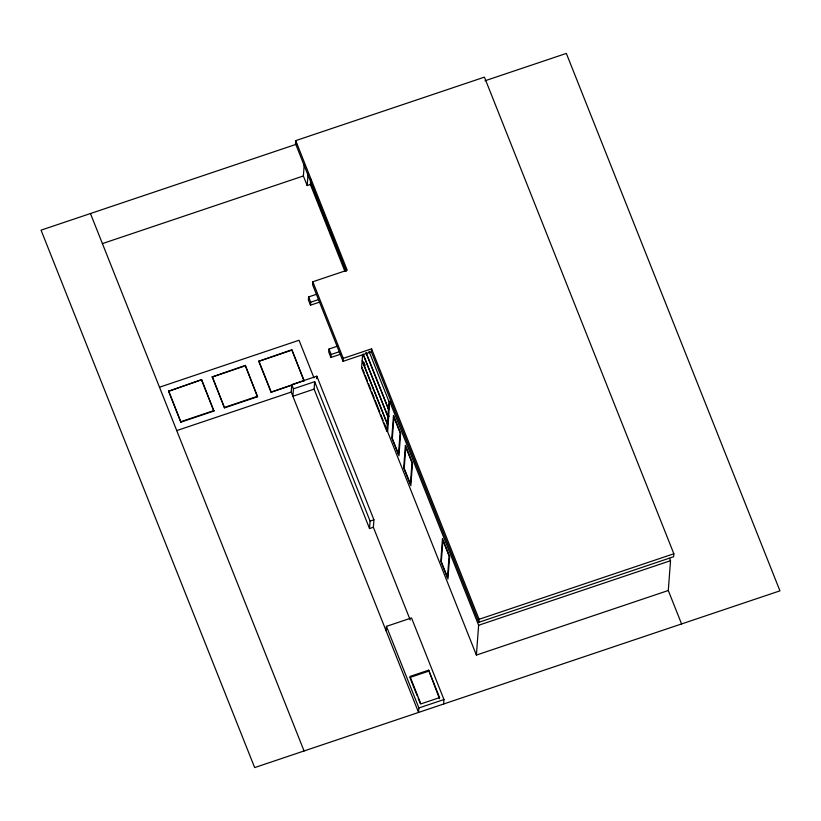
<?xml version="1.0" encoding="UTF-8"?>
<svg xmlns="http://www.w3.org/2000/svg" width="821" height="821" viewBox="0 0 821 821"><rect width="100%" height="100%" fill="white"/><g stroke="black" fill="none" stroke-linecap="round" stroke-linejoin="round"><path stroke-width="1.23" d="M168.592 391.258L201.648 379.682L213.891 411.044L180.866 422.148L168.592 391.258L201.648 379.682M180.866 422.148L168.623 390.796M212.229 376.972L245.284 365.396L257.527 396.748L224.502 407.863L212.229 376.972L244.063 366.258M224.502 407.863L212.259 376.5M245.284 365.396L257.527 396.748M271.043 392.202L304.098 380.626L291.814 349.736L258.759 361.312L271.043 392.202L292.266 385.059M371.349 351.809L343.045 361.332L343.27 358.356L371.574 348.833L371.349 351.809L478.848 622.287L673.631 556.751L673.856 553.765L484.421 77.143L295.714 140.637L295.488 143.624L346.041 270.797M310.769 179.214L310.369 184.479L307.177 185.556L303.37 175.981L304.211 164.805M291.814 349.736L304.057 381.098M443.617 704.008L443.956 699.533L411.516 617.926L386.455 626.361L418.884 707.969L418.546 712.443L291.219 392.079L291.773 384.628L316.844 376.192L373.924 519.806L373.37 527.256L410.233 620.019M307.177 185.556L308.101 173.252M293.446 388.826L292.881 396.276L314.115 389.133L314.679 381.683L293.446 388.826L291.773 384.628M313.109 185.751L312.934 187.978L345.887 270.879M316.403 294.318L308.604 296.935L308.388 299.922L310.482 305.196L320.057 301.974M310.482 305.196L310.707 302.21L308.604 296.935M295.714 140.637L347.201 270.191L312.822 281.757L312.596 284.743L343.045 361.332M316.66 378.676L316.844 376.192M337.062 346.298L328.954 349.038L328.728 352.014L330.894 357.474L340.438 354.262M330.894 357.474L331.12 354.498L328.954 349.038M386.783 431.179L361.599 367.818L362.123 360.86L387.307 424.221L386.783 431.179L387.728 431.107L389.647 401.407L389.01 401.623L388.466 408.827L389.452 408.971L388.436 409.32L387.912 416.278L388.928 415.929M362.595 354.569L362.164 360.357L387.348 423.728L388.374 423.379L387.307 424.221M373.37 527.256L369.532 528.55L370.086 521.099L314.679 381.683M387.348 423.728L387.871 416.77L363.149 354.58M386.116 630.836L386.455 626.361M439.563 697.624L439.492 698.64L428.654 670.172L409.987 676.453L420.896 703.905L439.563 697.624L428.654 670.172M669.587 558.311L670.531 560.702L668.284 590.504L476.385 655.076L478.622 625.263L389.647 401.407M478.848 622.287L479.074 619.301L371.574 348.833M296.833 144.096L41.05 230.157L254.654 767.584L779.95 590.843L566.346 53.416L485.006 80.776M102.409 243.601L303.37 175.981M310.707 302.21L318.497 299.593M159.49 387.214L299.039 340.263L313.95 377.783M259.939 360.912L290.603 350.598M331.12 354.498L339.237 351.768M180.897 421.686L213.922 410.572M224.533 407.401L257.558 396.286M361.599 367.818L362.564 367.49M176.731 430.594L291.219 392.079M387.871 416.77L388.897 416.432M370.086 521.099L373.924 519.806M479.074 619.301L673.856 553.765M478.622 625.263L670.531 560.702M428.583 671.198L409.905 677.479L417.181 695.777M418.884 707.969L443.956 699.533M668.284 590.504L681.574 623.939M310.523 182.498L345.857 271.402M310.369 184.479L344.769 271.012M369.009 351.285L389.01 401.623M366.084 352.496L388.466 408.827M366.043 352.999L388.436 409.32M363.19 354.087L387.912 416.278M363.744 361.999L365.16 365.571M362.81 369.337L364.237 372.908M365.181 375.289L367.541 381.231M368.485 383.612L370.856 389.565M371.8 391.945L374.16 397.898M375.115 400.279L379.836 412.173M380.79 414.554L383.15 420.506M384.095 422.887L476.385 655.076M312.822 281.757L343.27 358.356M314.115 389.133L369.532 528.55M418.094 698.066L420.362 703.782M258.8 360.85L271.074 391.74M201.607 380.154L213.891 411.044M90.454 213.532L304.068 750.958M393.485 415.488L391.802 437.839L398.944 455.799L400.617 433.437L393.485 415.488M393.926 417.181L392.315 438.547L398.503 454.105L400.104 432.739L393.926 417.181M405.379 445.403L403.696 467.765L410.828 485.714L412.511 463.362L405.379 445.403M405.82 447.096L404.209 468.463L410.397 484.021L411.998 462.654L405.82 447.096M442.478 538.74L440.795 561.102L447.927 579.051L449.61 556.7L442.478 538.74M442.909 540.434L441.308 561.8L447.486 577.358L449.097 555.991L442.909 540.434"/></g></svg>
